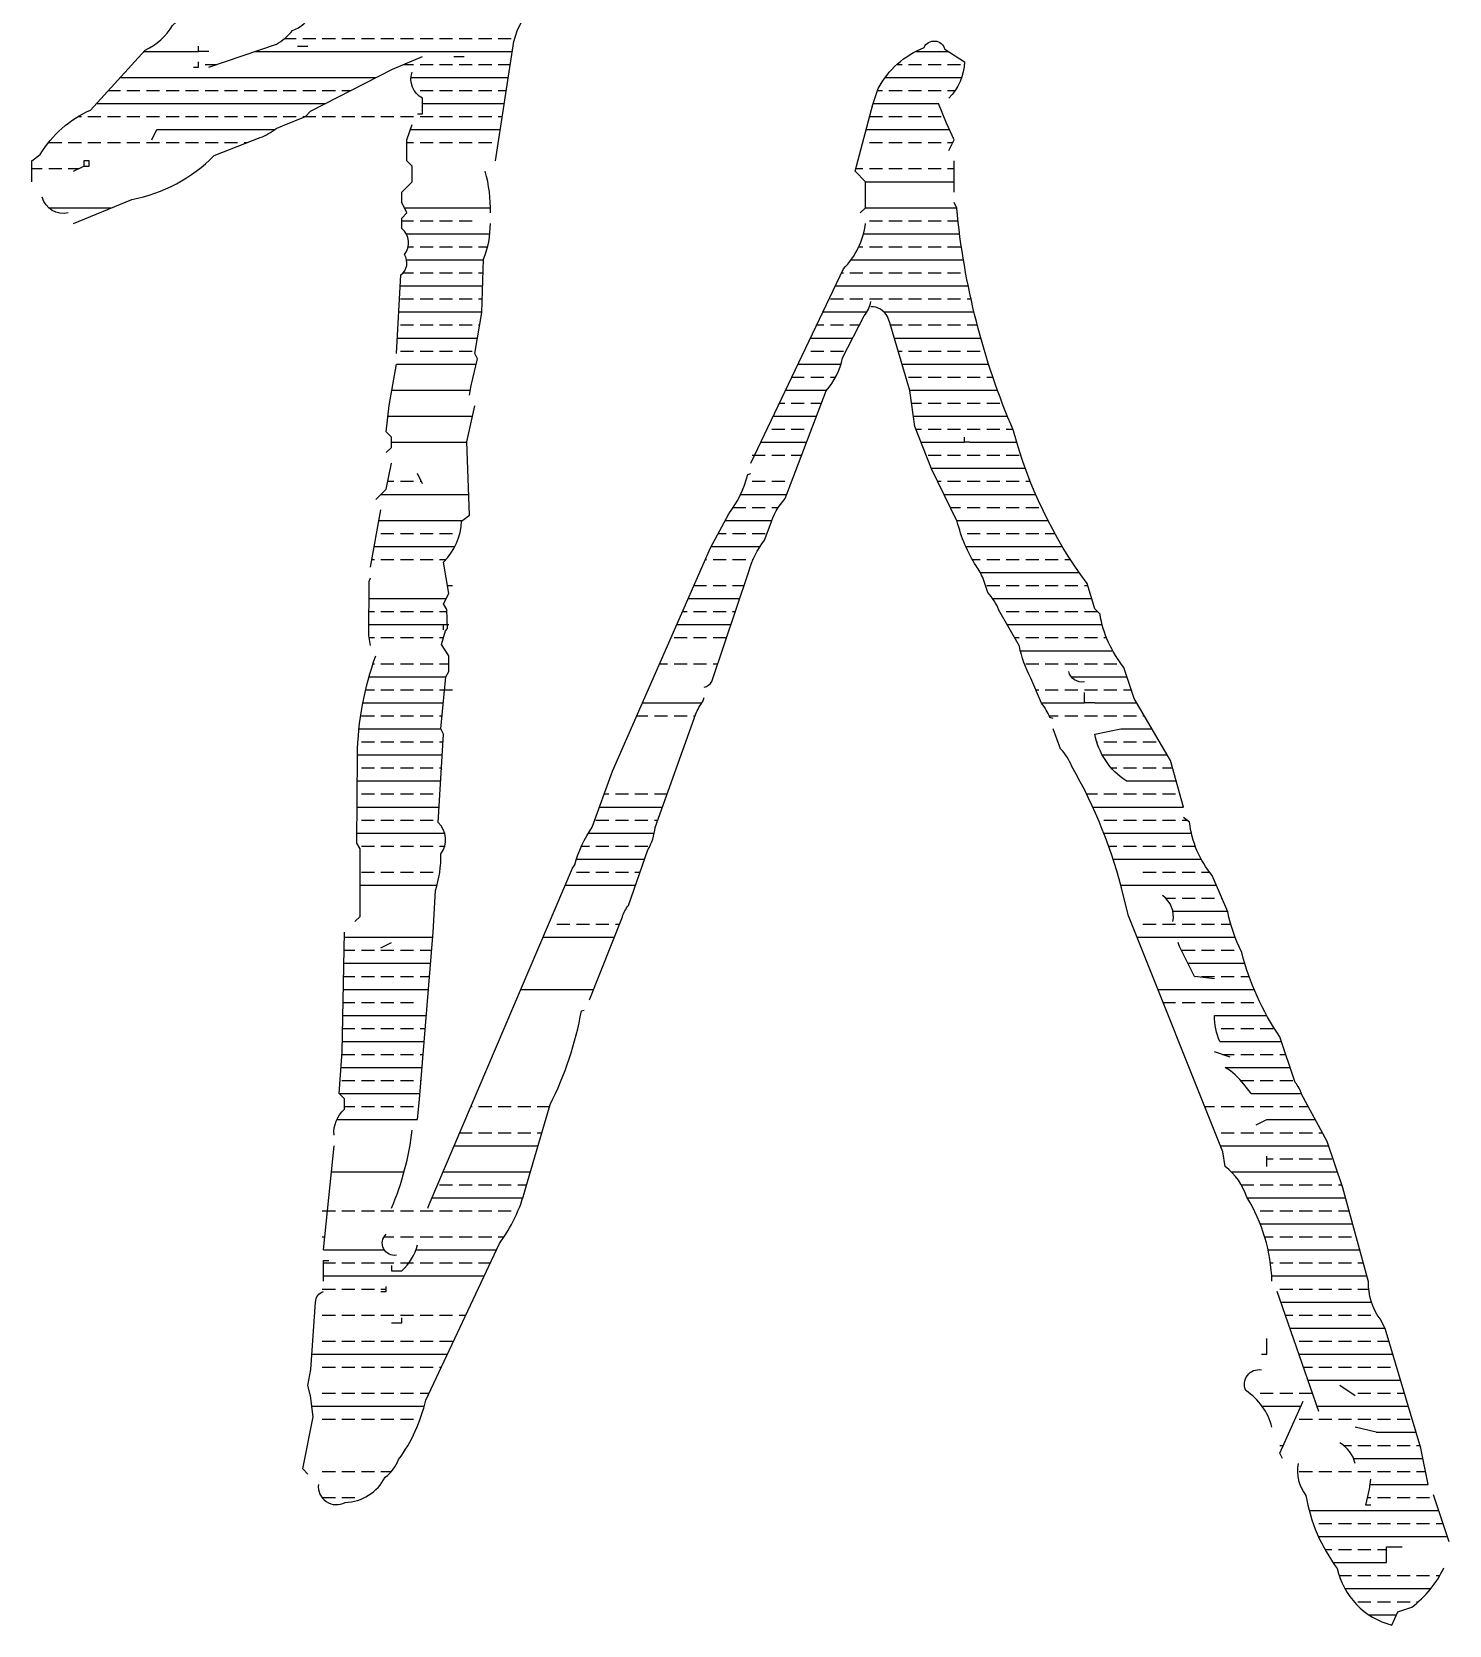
# Model space of a CAD drawing. Header units: millimetres. Extents: x 127 to 2034, y 513 to 812.
# Drawn here: x 1873.91 to 1876.63, y 550.221 to 553.278 of the extents above; entities that cross this region are included whole.
import ezdxf

# ---------------------------------------------------------------- set-up
doc = ezdxf.new("R2010")
doc.units = ezdxf.units.MM

msp = doc.modelspace()

# ---------------------------------------------------------------- linework, layer by layer
at = {"linetype": 'Continuous'}
for p, q in [((1874.3953, 553.2656), (1874.4174, 553.2656)), ((1874.4299, 553.2656), (1874.4549, 553.2656)), ((1874.4674, 553.2656), (1874.4924, 553.2656)), ((1874.5049, 553.2656), (1874.5299, 553.2656)), ((1874.5424, 553.2656), (1874.5674, 553.2656)), ((1874.5799, 553.2656), (1874.6049, 553.2656)), ((1874.6174, 553.2656), (1874.6424, 553.2656)), ((1874.6549, 553.2656), (1874.6799, 553.2656)), ((1874.6924, 553.2656), (1874.7174, 553.2656)), ((1874.7299, 553.2656), (1874.7549, 553.2656)), ((1874.7674, 553.2656), (1874.7924, 553.2656)), ((1874.8049, 553.2656), (1874.8299, 553.2656)), ((1874.1252, 553.2406), (1874.2299, 553.2406)), ((1874.3384, 553.2406), (1874.8319, 553.2406)), ((1875.6059, 553.2406), (1875.6683, 553.2406)), ((1874.2299, 553.2156), (1874.2299, 553.2156)), ((1874.2424, 553.2156), (1874.2647, 553.2156)), ((1874.6237, 553.2156), (1874.6424, 553.2156)), ((1874.6549, 553.2156), (1874.6799, 553.2156)), ((1874.6924, 553.2156), (1874.7174, 553.2156)), ((1874.7299, 553.2156), (1874.7549, 553.2156)), ((1874.7674, 553.2156), (1874.7924, 553.2156)), ((1874.8049, 553.2156), (1874.8281, 553.2156)), ((1875.5702, 553.2156), (1875.5799, 553.2156)), ((1875.5924, 553.2156), (1875.6174, 553.2156)), ((1875.6299, 553.2156), (1875.6549, 553.2156)), ((1875.6674, 553.2156), (1875.6924, 553.2156)), ((1874.0567, 553.1656), (1874.0799, 553.1656)), ((1874.0795, 553.1906), (1874.5709, 553.1906)), ((1874.0924, 553.1656), (1874.1174, 553.1656)), ((1874.1299, 553.1656), (1874.1549, 553.1656)), ((1874.1674, 553.1656), (1874.1924, 553.1656)), ((1874.2049, 553.1656), (1874.2299, 553.1656)), ((1874.2424, 553.1656), (1874.2674, 553.1656)), ((1874.2799, 553.1656), (1874.3049, 553.1656)), ((1874.3174, 553.1656), (1874.3424, 553.1656)), ((1874.3549, 553.1656), (1874.3799, 553.1656)), ((1874.3924, 553.1656), (1874.4174, 553.1656)), ((1874.4299, 553.1656), (1874.4549, 553.1656)), ((1874.4674, 553.1656), (1874.4924, 553.1656)), ((1874.5049, 553.1656), (1874.5225, 553.1656)), ((1874.6378, 553.1906), (1874.8243, 553.1906)), ((1874.6549, 553.1656), (1874.6799, 553.1656)), ((1874.6924, 553.1656), (1874.7174, 553.1656)), ((1874.7299, 553.1656), (1874.7549, 553.1656)), ((1874.7674, 553.1656), (1874.7924, 553.1656)), ((1874.8049, 553.1656), (1874.8205, 553.1656)), ((1875.5332, 553.1656), (1875.5424, 553.1656)), ((1875.5478, 553.1906), (1875.6945, 553.1906)), ((1875.5549, 553.1656), (1875.5799, 553.1656)), ((1875.5924, 553.1656), (1875.6174, 553.1656)), ((1875.6299, 553.1656), (1875.6549, 553.1656)), ((1875.6674, 553.1656), (1875.6822, 553.1656)), ((1874.0339, 553.1406), (1874.474, 553.1406)), ((1874.6599, 553.1406), (1874.8167, 553.1406)), ((1875.5246, 553.1406), (1875.6499, 553.1406)), ((1873.9984, 553.1156), (1874.0049, 553.1156)), ((1874.0174, 553.1156), (1874.0424, 553.1156)), ((1874.0549, 553.1156), (1874.0799, 553.1156)), ((1874.0924, 553.1156), (1874.1174, 553.1156)), ((1874.1299, 553.1156), (1874.1549, 553.1156)), ((1874.1674, 553.1156), (1874.1924, 553.1156)), ((1874.2049, 553.1156), (1874.2299, 553.1156)), ((1874.2424, 553.1156), (1874.2674, 553.1156)), ((1874.2799, 553.1156), (1874.3049, 553.1156)), ((1874.3174, 553.1156), (1874.3424, 553.1156)), ((1874.3549, 553.1156), (1874.3799, 553.1156)), ((1874.3924, 553.1156), (1874.4174, 553.1156)), ((1874.4299, 553.1156), (1874.4549, 553.1156)), ((1874.4674, 553.1156), (1874.4924, 553.1156)), ((1874.5049, 553.1156), (1874.5299, 553.1156)), ((1874.5424, 553.1156), (1874.5674, 553.1156)), ((1874.5799, 553.1156), (1874.6049, 553.1156)), ((1874.6174, 553.1156), (1874.6424, 553.1156)), ((1874.6549, 553.1156), (1874.6799, 553.1156)), ((1874.6924, 553.1156), (1874.7174, 553.1156)), ((1874.7299, 553.1156), (1874.7549, 553.1156)), ((1874.7674, 553.1156), (1874.7924, 553.1156)), ((1874.8049, 553.1156), (1874.8129, 553.1156)), ((1875.5178, 553.1156), (1875.5424, 553.1156)), ((1875.5549, 553.1156), (1875.5799, 553.1156)), ((1875.5924, 553.1156), (1875.6174, 553.1156)), ((1875.6299, 553.1156), (1875.6549, 553.1156)), ((1874.1499, 553.0906), (1874.3763, 553.0906)), ((1874.6366, 553.0906), (1874.8091, 553.0906)), ((1875.5112, 553.0906), (1875.6707, 553.0906)), ((1873.9424, 553.0656), (1873.9674, 553.0656)), ((1873.9799, 553.0656), (1874.0049, 553.0656)), ((1874.0174, 553.0656), (1874.0424, 553.0656)), ((1874.0549, 553.0656), (1874.0799, 553.0656)), ((1874.0924, 553.0656), (1874.1174, 553.0656)), ((1874.1299, 553.0656), (1874.1549, 553.0656)), ((1874.1674, 553.0656), (1874.1924, 553.0656)), ((1874.2049, 553.0656), (1874.2299, 553.0656)), ((1874.2424, 553.0656), (1874.2674, 553.0656)), ((1874.2799, 553.0656), (1874.3049, 553.0656)), ((1874.3174, 553.0656), (1874.3241, 553.0656)), ((1874.6299, 553.0656), (1874.6424, 553.0656)), ((1874.6549, 553.0656), (1874.6799, 553.0656)), ((1874.6924, 553.0656), (1874.7174, 553.0656)), ((1874.7299, 553.0656), (1874.7549, 553.0656)), ((1874.7674, 553.0656), (1874.7924, 553.0656)), ((1874.8049, 553.0656), (1874.8053, 553.0656)), ((1875.5046, 553.0656), (1875.5049, 553.0656)), ((1875.5174, 553.0656), (1875.5424, 553.0656)), ((1875.5549, 553.0656), (1875.5799, 553.0656)), ((1875.5924, 553.0656), (1875.6174, 553.0656)), ((1875.6299, 553.0656), (1875.6549, 553.0656)), ((1875.6674, 553.0656), (1875.6774, 553.0656)), ((1873.9099, 553.0156), (1873.9299, 553.0156)), ((1873.9424, 553.0156), (1873.9674, 553.0156)), ((1873.9799, 553.0156), (1873.9999, 553.0156)), ((1875.4913, 553.0156), (1875.5049, 553.0156)), ((1875.5174, 553.0156), (1875.5424, 553.0156)), ((1875.5549, 553.0156), (1875.5799, 553.0156)), ((1875.5924, 553.0156), (1875.6174, 553.0156)), ((1875.6299, 553.0156), (1875.6549, 553.0156)), ((1875.6674, 553.0156), (1875.6799, 553.0156)), ((1875.5099, 552.9906), (1875.6799, 552.9906)), ((1873.942, 552.9406), (1874.063, 552.9406)), ((1874.6249, 552.9406), (1874.7901, 552.9406)), ((1875.5099, 552.9406), (1875.6847, 552.9406)), ((1874.6199, 552.9156), (1874.6424, 552.9156)), ((1874.6282, 552.8906), (1874.7889, 552.8906)), ((1874.6549, 552.9156), (1874.6799, 552.9156)), ((1874.6924, 552.9156), (1874.7174, 552.9156)), ((1874.7299, 552.9156), (1874.7549, 552.9156)), ((1875.506, 552.8906), (1875.6905, 552.8906)), ((1875.5174, 552.9156), (1875.5424, 552.9156)), ((1875.5549, 552.9156), (1875.5799, 552.9156)), ((1875.5924, 552.9156), (1875.6174, 552.9156)), ((1875.6299, 552.9156), (1875.6549, 552.9156)), ((1875.6674, 552.9156), (1875.6875, 552.9156)), ((1874.632, 552.8656), (1874.6424, 552.8656)), ((1874.6549, 552.8656), (1874.6799, 552.8656)), ((1874.6924, 552.8656), (1874.7174, 552.8656)), ((1874.7299, 552.8656), (1874.7549, 552.8656)), ((1874.7674, 552.8656), (1874.7846, 552.8656)), ((1875.4969, 552.8656), (1875.5049, 552.8656)), ((1875.5174, 552.8656), (1875.5424, 552.8656)), ((1875.5549, 552.8656), (1875.5799, 552.8656)), ((1875.5924, 552.8656), (1875.6174, 552.8656)), ((1875.6299, 552.8656), (1875.6549, 552.8656)), ((1875.6674, 552.8656), (1875.6924, 552.8656)), ((1874.6292, 552.8406), (1874.7769, 552.8406)), ((1875.4822, 552.8406), (1875.6978, 552.8406)), ((1874.6224, 552.8156), (1874.6424, 552.8156)), ((1874.6549, 552.8156), (1874.6799, 552.8156)), ((1874.6924, 552.8156), (1874.7174, 552.8156)), ((1874.7299, 552.8156), (1874.7549, 552.8156)), ((1874.7674, 552.8156), (1874.7761, 552.8156)), ((1875.4639, 552.8156), (1875.4674, 552.8156)), ((1875.4799, 552.8156), (1875.5049, 552.8156)), ((1875.5174, 552.8156), (1875.5424, 552.8156)), ((1875.5549, 552.8156), (1875.5799, 552.8156)), ((1875.5924, 552.8156), (1875.6174, 552.8156)), ((1875.6299, 552.8156), (1875.6549, 552.8156)), ((1875.6674, 552.8156), (1875.6924, 552.8156)), ((1874.6168, 552.7906), (1874.7754, 552.7906)), ((1874.6174, 552.7656), (1874.6424, 552.7656)), ((1874.6549, 552.7656), (1874.6799, 552.7656)), ((1874.6924, 552.7656), (1874.7174, 552.7656)), ((1874.7299, 552.7656), (1874.7549, 552.7656)), ((1874.7674, 552.7656), (1874.7746, 552.7656)), ((1875.4424, 552.7656), (1875.4674, 552.7656)), ((1875.452, 552.7906), (1875.707, 552.7906)), ((1875.4799, 552.7656), (1875.5049, 552.7656)), ((1875.5174, 552.7656), (1875.5424, 552.7656)), ((1875.5549, 552.7656), (1875.5799, 552.7656)), ((1875.5924, 552.7656), (1875.6174, 552.7656)), ((1875.6299, 552.7656), (1875.6549, 552.7656)), ((1875.6674, 552.7656), (1875.6924, 552.7656)), ((1875.7049, 552.7656), (1875.7123, 552.7656)), ((1874.6142, 552.7406), (1874.7738, 552.7406)), ((1875.4281, 552.7406), (1875.5127, 552.7406)), ((1875.5454, 552.7406), (1875.7181, 552.7406)), ((1874.6174, 552.7156), (1874.6424, 552.7156)), ((1874.6549, 552.7156), (1874.6799, 552.7156)), ((1874.6924, 552.7156), (1874.7174, 552.7156)), ((1874.7299, 552.7156), (1874.7549, 552.7156)), ((1874.7674, 552.7156), (1874.7696, 552.7156)), ((1875.4162, 552.7156), (1875.4299, 552.7156)), ((1875.4424, 552.7156), (1875.4674, 552.7156)), ((1875.4799, 552.7156), (1875.4984, 552.7156)), ((1875.5576, 552.7156), (1875.5799, 552.7156)), ((1875.5924, 552.7156), (1875.6174, 552.7156)), ((1875.6299, 552.7156), (1875.6549, 552.7156)), ((1875.6674, 552.7156), (1875.6924, 552.7156)), ((1875.7049, 552.7156), (1875.7243, 552.7156)), ((1874.6115, 552.6906), (1874.7652, 552.6906)), ((1875.4043, 552.6906), (1875.4855, 552.6906)), ((1875.5651, 552.6906), (1875.7311, 552.6906)), ((1874.6174, 552.6656), (1874.6424, 552.6656)), ((1874.6549, 552.6656), (1874.6799, 552.6656)), ((1874.6924, 552.6656), (1874.7174, 552.6656)), ((1874.7299, 552.6656), (1874.7549, 552.6656)), ((1875.3924, 552.6656), (1875.3924, 552.6656)), ((1875.4049, 552.6656), (1875.4299, 552.6656)), ((1875.4424, 552.6656), (1875.4674, 552.6656)), ((1875.5725, 552.6656), (1875.5799, 552.6656)), ((1875.5924, 552.6656), (1875.6174, 552.6656)), ((1875.6299, 552.6656), (1875.6549, 552.6656)), ((1875.6674, 552.6656), (1875.6924, 552.6656)), ((1875.7049, 552.6656), (1875.7299, 552.6656)), ((1874.6099, 552.6406), (1874.7626, 552.6406)), ((1875.3674, 552.6156), (1875.3924, 552.6156)), ((1875.3805, 552.6406), (1875.4627, 552.6406)), ((1875.4049, 552.6156), (1875.4299, 552.6156)), ((1875.4424, 552.6156), (1875.4524, 552.6156)), ((1875.58, 552.6406), (1875.7461, 552.6406)), ((1875.5924, 552.6156), (1875.6174, 552.6156)), ((1875.6299, 552.6156), (1875.6549, 552.6156)), ((1875.6674, 552.6156), (1875.6924, 552.6156)), ((1875.7049, 552.6156), (1875.7299, 552.6156)), ((1875.7424, 552.6156), (1875.7543, 552.6156)), ((1874.6011, 552.5906), (1874.7515, 552.5906)), ((1875.3567, 552.5906), (1875.4357, 552.5906)), ((1875.5948, 552.5906), (1875.7631, 552.5906)), ((1875.3447, 552.5656), (1875.3549, 552.5656)), ((1875.3674, 552.5656), (1875.3924, 552.5656)), ((1875.4049, 552.5656), (1875.4255, 552.5656)), ((1875.5983, 552.5656), (1875.6174, 552.5656)), ((1875.6299, 552.5656), (1875.6549, 552.5656)), ((1875.6674, 552.5656), (1875.6924, 552.5656)), ((1875.7049, 552.5656), (1875.7299, 552.5656)), ((1875.7424, 552.5656), (1875.7674, 552.5656)), ((1874.5935, 552.5406), (1874.7556, 552.5406)), ((1875.3328, 552.5406), (1875.416, 552.5406)), ((1875.6017, 552.5406), (1875.7823, 552.5406)), ((1874.5999, 552.4906), (1874.7451, 552.4906)), ((1875.309, 552.4906), (1875.397, 552.4906)), ((1875.3299, 552.5156), (1875.3549, 552.5156)), ((1875.3674, 552.5156), (1875.3924, 552.5156)), ((1875.4049, 552.5156), (1875.4065, 552.5156)), ((1875.6064, 552.5156), (1875.6174, 552.5156)), ((1875.6163, 552.4906), (1875.6999, 552.4906)), ((1875.6299, 552.5156), (1875.6549, 552.5156)), ((1875.6674, 552.5156), (1875.6924, 552.5156)), ((1875.7049, 552.5156), (1875.7299, 552.5156)), ((1875.7099, 552.4906), (1875.8001, 552.4906)), ((1875.7424, 552.5156), (1875.7674, 552.5156)), ((1875.7799, 552.5156), (1875.7927, 552.5156)), ((1875.2924, 552.4656), (1875.3174, 552.4656)), ((1875.3299, 552.4656), (1875.3549, 552.4656)), ((1875.3674, 552.4656), (1875.3875, 552.4656)), ((1875.6299, 552.4656), (1875.6549, 552.4656)), ((1875.6674, 552.4656), (1875.6924, 552.4656)), ((1875.7049, 552.4656), (1875.7299, 552.4656)), ((1875.7424, 552.4656), (1875.7674, 552.4656)), ((1875.7799, 552.4656), (1875.8049, 552.4656)), ((1875.6361, 552.4406), (1875.8164, 552.4406)), ((1874.5929, 552.4156), (1874.6049, 552.4156)), ((1874.6174, 552.4156), (1874.6424, 552.4156)), ((1874.6549, 552.4156), (1874.6574, 552.4156)), ((1875.2924, 552.4156), (1875.3174, 552.4156)), ((1875.3299, 552.4156), (1875.3549, 552.4156)), ((1875.3674, 552.4156), (1875.3685, 552.4156)), ((1875.6482, 552.4156), (1875.6549, 552.4156)), ((1875.6674, 552.4156), (1875.6924, 552.4156)), ((1875.7049, 552.4156), (1875.7299, 552.4156)), ((1875.7424, 552.4156), (1875.7674, 552.4156)), ((1875.7799, 552.4156), (1875.8049, 552.4156)), ((1875.8174, 552.4156), (1875.8259, 552.4156)), ((1874.5799, 552.3906), (1874.7486, 552.3906)), ((1875.2702, 552.3906), (1875.359, 552.3906)), ((1875.6605, 552.3906), (1875.8363, 552.3906)), ((1874.5763, 552.3406), (1874.7363, 552.3406)), ((1875.2407, 552.3406), (1875.3299, 552.3406)), ((1875.2549, 552.3656), (1875.2799, 552.3656)), ((1875.2924, 552.3656), (1875.3174, 552.3656)), ((1875.3299, 552.3656), (1875.3426, 552.3656)), ((1875.6727, 552.3656), (1875.6924, 552.3656)), ((1875.685, 552.3406), (1875.8599, 552.3406)), ((1875.7049, 552.3656), (1875.7299, 552.3656)), ((1875.7424, 552.3656), (1875.7674, 552.3656)), ((1875.7799, 552.3656), (1875.8049, 552.3656)), ((1875.8174, 552.3656), (1875.8424, 552.3656)), ((1874.5799, 552.3156), (1874.6049, 552.3156)), ((1874.6174, 552.3156), (1874.6424, 552.3156)), ((1874.6549, 552.3156), (1874.6799, 552.3156)), ((1874.6924, 552.3156), (1874.7174, 552.3156)), ((1875.2273, 552.3156), (1875.2424, 552.3156)), ((1875.2549, 552.3156), (1875.2799, 552.3156)), ((1875.2924, 552.3156), (1875.3174, 552.3156)), ((1875.7049, 552.3156), (1875.7299, 552.3156)), ((1875.7424, 552.3156), (1875.7674, 552.3156)), ((1875.7799, 552.3156), (1875.8049, 552.3156)), ((1875.8174, 552.3156), (1875.8424, 552.3156)), ((1875.8549, 552.3156), (1875.8732, 552.3156)), ((1874.5672, 552.2906), (1874.7217, 552.2906)), ((1875.2138, 552.2906), (1875.3075, 552.2906)), ((1875.7023, 552.2906), (1875.8877, 552.2906)), ((1874.5627, 552.2656), (1874.5674, 552.2656)), ((1874.5799, 552.2656), (1874.6049, 552.2656)), ((1874.6174, 552.2656), (1874.6424, 552.2656)), ((1874.6549, 552.2656), (1874.6799, 552.2656)), ((1874.6924, 552.2656), (1874.7047, 552.2656)), ((1875.2026, 552.2656), (1875.2049, 552.2656)), ((1875.2174, 552.2656), (1875.2424, 552.2656)), ((1875.2549, 552.2656), (1875.2799, 552.2656)), ((1875.2924, 552.2656), (1875.2942, 552.2656)), ((1875.7149, 552.2656), (1875.7299, 552.2656)), ((1875.7424, 552.2656), (1875.7674, 552.2656)), ((1875.7799, 552.2656), (1875.8049, 552.2656)), ((1875.8174, 552.2656), (1875.8424, 552.2656)), ((1875.8549, 552.2656), (1875.8799, 552.2656)), ((1875.8924, 552.2656), (1875.9032, 552.2656)), ((1874.7074, 552.2156), (1874.7174, 552.2156)), ((1875.1799, 552.2156), (1875.2049, 552.2156)), ((1875.2174, 552.2156), (1875.2424, 552.2156)), ((1875.2549, 552.2156), (1875.2769, 552.2156)), ((1875.7302, 552.2406), (1875.92, 552.2406)), ((1875.7424, 552.2156), (1875.7674, 552.2156)), ((1875.7799, 552.2156), (1875.8049, 552.2156)), ((1875.8174, 552.2156), (1875.8424, 552.2156)), ((1875.8549, 552.2156), (1875.8799, 552.2156)), ((1875.8924, 552.2156), (1875.9174, 552.2156)), ((1875.9299, 552.2156), (1875.9364, 552.2156)), ((1874.5573, 552.1906), (1874.7049, 552.1906)), ((1875.1697, 552.1906), (1875.2685, 552.1906)), ((1875.7538, 552.1906), (1875.9439, 552.1906)), ((1874.5572, 552.1656), (1874.5674, 552.1656)), ((1874.5799, 552.1656), (1874.6049, 552.1656)), ((1874.6174, 552.1656), (1874.6424, 552.1656)), ((1874.6549, 552.1656), (1874.6799, 552.1656)), ((1874.6924, 552.1656), (1874.7065, 552.1656)), ((1875.1588, 552.1656), (1875.1674, 552.1656)), ((1875.1799, 552.1656), (1875.2049, 552.1656)), ((1875.2174, 552.1656), (1875.2424, 552.1656)), ((1875.2549, 552.1656), (1875.2601, 552.1656)), ((1875.7799, 552.1656), (1875.8049, 552.1656)), ((1875.8174, 552.1656), (1875.8424, 552.1656)), ((1875.8549, 552.1656), (1875.8799, 552.1656)), ((1875.8924, 552.1656), (1875.9174, 552.1656)), ((1875.9299, 552.1656), (1875.9549, 552.1656)), ((1874.557, 552.1406), (1874.6999, 552.1406)), ((1875.1478, 552.1406), (1875.2517, 552.1406)), ((1875.7819, 552.1406), (1875.9641, 552.1406)), ((1874.5576, 552.1156), (1874.5674, 552.1156)), ((1874.5799, 552.1156), (1874.6049, 552.1156)), ((1874.6174, 552.1156), (1874.6424, 552.1156)), ((1874.6549, 552.1156), (1874.6799, 552.1156)), ((1874.6924, 552.1156), (1874.6999, 552.1156)), ((1875.1424, 552.1156), (1875.1674, 552.1156)), ((1875.1799, 552.1156), (1875.2049, 552.1156)), ((1875.2174, 552.1156), (1875.2424, 552.1156)), ((1875.7961, 552.1156), (1875.8049, 552.1156)), ((1875.8174, 552.1156), (1875.8424, 552.1156)), ((1875.8549, 552.1156), (1875.8799, 552.1156)), ((1875.8924, 552.1156), (1875.9174, 552.1156)), ((1875.9299, 552.1156), (1875.9549, 552.1156)), ((1875.9674, 552.1156), (1875.9723, 552.1156)), ((1874.5648, 552.0656), (1874.5674, 552.0656)), ((1874.5799, 552.0656), (1874.6049, 552.0656)), ((1874.6174, 552.0656), (1874.6424, 552.0656)), ((1874.6549, 552.0656), (1874.6799, 552.0656)), ((1874.6924, 552.0656), (1874.7099, 552.0656)), ((1875.1149, 552.0656), (1875.1299, 552.0656)), ((1875.1424, 552.0656), (1875.1674, 552.0656)), ((1875.1799, 552.0656), (1875.2049, 552.0656)), ((1875.2174, 552.0656), (1875.2266, 552.0656)), ((1875.8072, 552.0906), (1875.9841, 552.0906)), ((1875.8174, 552.0656), (1875.8424, 552.0656)), ((1875.8549, 552.0656), (1875.8799, 552.0656)), ((1875.8924, 552.0656), (1875.9174, 552.0656)), ((1875.9299, 552.0656), (1875.9549, 552.0656)), ((1875.9674, 552.0656), (1875.9924, 552.0656)), ((1874.5572, 552.0406), (1874.7046, 552.0406)), ((1875.9048, 552.0406), (1876.0118, 552.0406)), ((1874.5507, 552.0156), (1874.5674, 552.0156)), ((1874.5799, 552.0156), (1874.6049, 552.0156)), ((1874.6174, 552.0156), (1874.6424, 552.0156)), ((1874.6549, 552.0156), (1874.6799, 552.0156)), ((1874.6924, 552.0156), (1874.7174, 552.0156)), ((1875.837, 552.0156), (1875.8424, 552.0156)), ((1875.8549, 552.0156), (1875.8799, 552.0156)), ((1875.8924, 552.0156), (1875.9174, 552.0156)), ((1875.9299, 552.0156), (1875.9549, 552.0156)), ((1875.9674, 552.0156), (1875.9924, 552.0156)), ((1876.0049, 552.0156), (1876.02, 552.0156)), ((1874.5453, 551.9906), (1874.6997, 551.9906)), ((1875.0821, 551.9906), (1875.1957, 551.9906)), ((1875.8475, 551.9906), (1875.9299, 551.9906)), ((1875.9499, 551.9906), (1876.0304, 551.9906)), ((1874.5379, 551.9406), (1874.6949, 551.9406)), ((1874.5424, 551.9656), (1874.5674, 551.9656)), ((1874.5799, 551.9656), (1874.6049, 551.9656)), ((1874.6174, 551.9656), (1874.6424, 551.9656)), ((1874.6549, 551.9656), (1874.6799, 551.9656)), ((1874.6924, 551.9656), (1874.6973, 551.9656)), ((1875.0711, 551.9656), (1875.0924, 551.9656)), ((1875.1049, 551.9656), (1875.1299, 551.9656)), ((1875.1424, 551.9656), (1875.1674, 551.9656)), ((1875.1799, 551.9656), (1875.1832, 551.9656)), ((1875.8626, 551.9656), (1875.8799, 551.9656)), ((1875.8924, 551.9656), (1875.9174, 551.9656)), ((1875.9299, 551.9656), (1875.9549, 551.9656)), ((1875.9674, 551.9656), (1875.9924, 551.9656)), ((1875.9999, 551.9406), (1876.0596, 551.9406)), ((1876.0049, 551.9656), (1876.0299, 551.9656)), ((1876.0424, 551.9656), (1876.045, 551.9656)), ((1874.5424, 551.9156), (1874.5674, 551.9156)), ((1874.5799, 551.9156), (1874.6049, 551.9156)), ((1874.6174, 551.9156), (1874.6424, 551.9156)), ((1874.6549, 551.9156), (1874.6799, 551.9156)), ((1874.6924, 551.9156), (1874.6991, 551.9156)), ((1875.9537, 551.9156), (1875.9549, 551.9156)), ((1875.9674, 551.9156), (1875.9924, 551.9156)), ((1876.0049, 551.9156), (1876.0299, 551.9156)), ((1876.0424, 551.9156), (1876.0674, 551.9156)), ((1874.5346, 551.8906), (1874.6976, 551.8906)), ((1875.9642, 551.8906), (1876.0887, 551.8906)), ((1874.5424, 551.8656), (1874.5674, 551.8656)), ((1874.5799, 551.8656), (1874.6049, 551.8656)), ((1874.6174, 551.8656), (1874.6424, 551.8656)), ((1874.6549, 551.8656), (1874.6799, 551.8656)), ((1874.6924, 551.8656), (1874.6961, 551.8656)), ((1875.9814, 551.8656), (1875.9924, 551.8656)), ((1876.0049, 551.8656), (1876.0299, 551.8656)), ((1876.0424, 551.8656), (1876.0674, 551.8656)), ((1876.0799, 551.8656), (1876.0991, 551.8656)), ((1874.5343, 551.8406), (1874.6947, 551.8406)), ((1876.0099, 551.8406), (1876.106, 551.8406)), ((1874.5341, 551.7906), (1874.6917, 551.7906)), ((1874.5424, 551.8156), (1874.5674, 551.8156)), ((1874.5799, 551.8156), (1874.6049, 551.8156)), ((1874.6174, 551.8156), (1874.6424, 551.8156)), ((1874.6549, 551.8156), (1874.6799, 551.8156)), ((1874.6924, 551.8156), (1874.6932, 551.8156)), ((1874.9995, 551.7906), (1875.1204, 551.7906)), ((1875.0086, 551.8156), (1875.0174, 551.8156)), ((1875.0299, 551.8156), (1875.0549, 551.8156)), ((1875.0674, 551.8156), (1875.0924, 551.8156)), ((1875.1049, 551.8156), (1875.1294, 551.8156)), ((1875.9341, 551.8156), (1875.9549, 551.8156)), ((1875.946, 551.7906), (1876.1199, 551.7906)), ((1875.9674, 551.8156), (1875.9924, 551.8156)), ((1876.0049, 551.8156), (1876.0299, 551.8156)), ((1876.0424, 551.8156), (1876.0674, 551.8156)), ((1876.0799, 551.8156), (1876.1049, 551.8156)), ((1874.5424, 551.7656), (1874.5674, 551.7656)), ((1874.5799, 551.7656), (1874.6049, 551.7656)), ((1874.6174, 551.7656), (1874.6424, 551.7656)), ((1874.6549, 551.7656), (1874.6799, 551.7656)), ((1874.9924, 551.7656), (1875.0174, 551.7656)), ((1875.0299, 551.7656), (1875.0549, 551.7656)), ((1875.0674, 551.7656), (1875.0924, 551.7656)), ((1875.1049, 551.7656), (1875.1115, 551.7656)), ((1875.9674, 551.7656), (1875.9924, 551.7656)), ((1876.0049, 551.7656), (1876.0299, 551.7656)), ((1876.0424, 551.7656), (1876.0674, 551.7656)), ((1876.0799, 551.7656), (1876.1049, 551.7656)), ((1876.1174, 551.7656), (1876.1266, 551.7656)), ((1874.5339, 551.7406), (1874.7021, 551.7406)), ((1874.9781, 551.7406), (1875.1045, 551.7406)), ((1875.9671, 551.7406), (1876.1353, 551.7406)), ((1874.5424, 551.7156), (1874.5674, 551.7156)), ((1874.5799, 551.7156), (1874.6049, 551.7156)), ((1874.6174, 551.7156), (1874.6424, 551.7156)), ((1874.6549, 551.7156), (1874.6799, 551.7156)), ((1874.6924, 551.7156), (1874.7023, 551.7156)), ((1874.9649, 551.7156), (1874.9799, 551.7156)), ((1874.9924, 551.7156), (1875.0174, 551.7156)), ((1875.0299, 551.7156), (1875.0549, 551.7156)), ((1875.0674, 551.7156), (1875.0924, 551.7156)), ((1875.9765, 551.7156), (1875.9924, 551.7156)), ((1876.0049, 551.7156), (1876.0299, 551.7156)), ((1876.0424, 551.7156), (1876.0674, 551.7156)), ((1876.0799, 551.7156), (1876.1049, 551.7156)), ((1876.1174, 551.7156), (1876.1424, 551.7156)), ((1874.5424, 551.6656), (1874.5674, 551.6656)), ((1874.5799, 551.6656), (1874.6049, 551.6656)), ((1874.6174, 551.6656), (1874.6424, 551.6656)), ((1874.6549, 551.6656), (1874.6799, 551.6656)), ((1874.6924, 551.6656), (1874.6928, 551.6656)), ((1874.9549, 551.6656), (1874.9799, 551.6656)), ((1874.9552, 551.6906), (1875.0863, 551.6906)), ((1874.9924, 551.6656), (1875.0174, 551.6656)), ((1875.0299, 551.6656), (1875.0549, 551.6656)), ((1875.0674, 551.6656), (1875.0776, 551.6656)), ((1875.985, 551.6906), (1876.154, 551.6906)), ((1876.0424, 551.6656), (1876.0674, 551.6656)), ((1876.0799, 551.6656), (1876.1049, 551.6656)), ((1876.1174, 551.6656), (1876.1424, 551.6656)), ((1876.1549, 551.6656), (1876.1702, 551.6656)), ((1874.5399, 551.6406), (1874.6875, 551.6406)), ((1874.9336, 551.6406), (1875.0688, 551.6406)), ((1875.9998, 551.6406), (1876.1834, 551.6406)), ((1876.086, 551.6156), (1876.1049, 551.6156)), ((1876.1174, 551.6156), (1876.1424, 551.6156)), ((1876.1549, 551.6156), (1876.1799, 551.6156)), ((1876.1924, 551.6156), (1876.194, 551.6156)), ((1876.0998, 551.5906), (1876.2047, 551.5906)), ((1874.9174, 551.5656), (1874.9424, 551.5656)), ((1874.9549, 551.5656), (1874.9799, 551.5656)), ((1874.9924, 551.5656), (1875.0174, 551.5656)), ((1875.0299, 551.5656), (1875.0378, 551.5656)), ((1876.0424, 551.5656), (1876.0674, 551.5656)), ((1876.0799, 551.5656), (1876.1049, 551.5656)), ((1876.1174, 551.5656), (1876.1424, 551.5656)), ((1876.1549, 551.5656), (1876.1799, 551.5656)), ((1876.1924, 551.5656), (1876.2109, 551.5656)), ((1874.5092, 551.5156), (1874.5299, 551.5156)), ((1874.5097, 551.5406), (1874.6791, 551.5406)), ((1874.5424, 551.5156), (1874.5674, 551.5156)), ((1874.5799, 551.5156), (1874.6049, 551.5156)), ((1874.6174, 551.5156), (1874.6424, 551.5156)), ((1874.6549, 551.5156), (1874.6771, 551.5156)), ((1874.891, 551.5406), (1875.0279, 551.5406)), ((1876.0311, 551.5406), (1876.2191, 551.5406)), ((1876.1174, 551.5156), (1876.1424, 551.5156)), ((1876.1549, 551.5156), (1876.1799, 551.5156)), ((1876.1924, 551.5156), (1876.2174, 551.5156)), ((1874.5087, 551.4906), (1874.6751, 551.4906)), ((1876.1286, 551.4906), (1876.2378, 551.4906)), ((1874.5082, 551.4656), (1874.5299, 551.4656)), ((1874.5424, 551.4656), (1874.5674, 551.4656)), ((1874.5799, 551.4656), (1874.6049, 551.4656)), ((1874.6174, 551.4656), (1874.6424, 551.4656)), ((1874.6549, 551.4656), (1874.673, 551.4656)), ((1876.141, 551.4656), (1876.1424, 551.4656)), ((1876.1549, 551.4656), (1876.1799, 551.4656)), ((1876.1924, 551.4656), (1876.2174, 551.4656)), ((1876.2299, 551.4656), (1876.246, 551.4656)), ((1874.5077, 551.4406), (1874.671, 551.4406)), ((1874.8483, 551.4406), (1874.9879, 551.4406)), ((1876.071, 551.4406), (1876.2557, 551.4406)), ((1874.5066, 551.3906), (1874.6669, 551.3906)), ((1874.5071, 551.4156), (1874.5299, 551.4156)), ((1874.5424, 551.4156), (1874.5674, 551.4156)), ((1874.5799, 551.4156), (1874.6049, 551.4156)), ((1874.6174, 551.4156), (1874.6424, 551.4156)), ((1876.081, 551.4156), (1876.1049, 551.4156)), ((1876.1174, 551.4156), (1876.1424, 551.4156)), ((1876.1549, 551.4156), (1876.1799, 551.4156)), ((1876.1799, 551.3906), (1876.2799, 551.3906)), ((1876.1924, 551.4156), (1876.2174, 551.4156)), ((1876.2299, 551.4156), (1876.2549, 551.4156)), ((1874.5061, 551.3656), (1874.5299, 551.3656)), ((1874.5424, 551.3656), (1874.5674, 551.3656)), ((1874.5799, 551.3656), (1874.6049, 551.3656)), ((1874.6174, 551.3656), (1874.6424, 551.3656)), ((1874.6549, 551.3656), (1874.6649, 551.3656)), ((1876.1924, 551.3656), (1876.2174, 551.3656)), ((1876.2299, 551.3656), (1876.2549, 551.3656)), ((1876.2674, 551.3656), (1876.2924, 551.3656)), ((1874.5056, 551.3406), (1874.6628, 551.3406)), ((1876.1899, 551.3406), (1876.3082, 551.3406)), ((1874.5049, 551.3156), (1874.5299, 551.3156)), ((1874.5424, 551.3156), (1874.5674, 551.3156)), ((1874.5799, 551.3156), (1874.6049, 551.3156)), ((1874.6174, 551.3156), (1874.6424, 551.3156)), ((1874.6549, 551.3156), (1874.6608, 551.3156)), ((1876.1949, 551.3156), (1876.2174, 551.3156)), ((1876.2299, 551.3156), (1876.2549, 551.3156)), ((1876.2674, 551.3156), (1876.2924, 551.3156)), ((1876.3049, 551.3156), (1876.3166, 551.3156)), ((1874.5032, 551.2906), (1874.6587, 551.2906)), ((1876.1999, 551.2906), (1876.325, 551.2906)), ((1874.4999, 551.2406), (1874.6547, 551.2406)), ((1874.5049, 551.2656), (1874.5299, 551.2656)), ((1874.5424, 551.2656), (1874.5674, 551.2656)), ((1874.5799, 551.2656), (1874.6049, 551.2656)), ((1874.6174, 551.2656), (1874.6424, 551.2656)), ((1874.6549, 551.2656), (1874.6567, 551.2656)), ((1876.2303, 551.2656), (1876.2549, 551.2656)), ((1876.2499, 551.2406), (1876.3466, 551.2406)), ((1876.2674, 551.2656), (1876.2924, 551.2656)), ((1876.3049, 551.2656), (1876.3299, 551.2656)), ((1874.5099, 551.2156), (1874.5299, 551.2156)), ((1874.5424, 551.2156), (1874.5674, 551.2156)), ((1874.5799, 551.2156), (1874.6049, 551.2156)), ((1874.6174, 551.2156), (1874.6424, 551.2156)), ((1874.7524, 551.2156), (1874.7549, 551.2156)), ((1874.7674, 551.2156), (1874.7924, 551.2156)), ((1874.8049, 551.2156), (1874.8299, 551.2156)), ((1874.8424, 551.2156), (1874.8674, 551.2156)), ((1874.8799, 551.2156), (1874.9036, 551.2156)), ((1876.1609, 551.2156), (1876.1799, 551.2156)), ((1876.1924, 551.2156), (1876.2174, 551.2156)), ((1876.2299, 551.2156), (1876.2549, 551.2156)), ((1876.2674, 551.2156), (1876.2924, 551.2156)), ((1876.3049, 551.2156), (1876.3299, 551.2156)), ((1876.3424, 551.2156), (1876.3599, 551.2156)), ((1874.4952, 551.1906), (1874.6499, 551.1906)), ((1876.2799, 551.1906), (1876.3733, 551.1906)), ((1874.7311, 551.1656), (1874.7549, 551.1656)), ((1874.7674, 551.1656), (1874.7924, 551.1656)), ((1874.8049, 551.1656), (1874.8299, 551.1656)), ((1874.8424, 551.1656), (1874.8674, 551.1656)), ((1874.8799, 551.1656), (1874.8889, 551.1656)), ((1876.1924, 551.1656), (1876.2174, 551.1656)), ((1876.2299, 551.1656), (1876.2549, 551.1656)), ((1876.2674, 551.1656), (1876.2924, 551.1656)), ((1876.3049, 551.1656), (1876.3299, 551.1656)), ((1876.3424, 551.1656), (1876.3674, 551.1656)), ((1876.3799, 551.1656), (1876.3868, 551.1656)), ((1874.7204, 551.1406), (1874.8816, 551.1406)), ((1876.1909, 551.1406), (1876.3987, 551.1406)), ((1876.2799, 551.1156), (1876.2924, 551.1156)), ((1876.3049, 551.1156), (1876.3299, 551.1156)), ((1876.3424, 551.1156), (1876.3674, 551.1156)), ((1876.3799, 551.1156), (1876.4049, 551.1156)), ((1874.4849, 551.0906), (1874.6245, 551.0906)), ((1874.6991, 551.0906), (1874.867, 551.0906)), ((1876.2115, 551.0906), (1876.4157, 551.0906)), ((1874.6924, 551.0656), (1874.7174, 551.0656)), ((1874.7299, 551.0656), (1874.7549, 551.0656)), ((1874.7674, 551.0656), (1874.7924, 551.0656)), ((1874.8049, 551.0656), (1874.8299, 551.0656)), ((1874.8424, 551.0656), (1874.8597, 551.0656)), ((1876.2311, 551.0656), (1876.2549, 551.0656)), ((1876.2674, 551.0656), (1876.2924, 551.0656)), ((1876.3049, 551.0656), (1876.3299, 551.0656)), ((1876.3424, 551.0656), (1876.3674, 551.0656)), ((1876.3799, 551.0656), (1876.4049, 551.0656)), ((1876.4174, 551.0656), (1876.4241, 551.0656)), ((1874.6778, 551.0406), (1874.8523, 551.0406)), ((1876.2426, 551.0406), (1876.4313, 551.0406)), ((1874.4674, 551.0156), (1874.4924, 551.0156)), ((1874.5049, 551.0156), (1874.5299, 551.0156)), ((1874.5424, 551.0156), (1874.5674, 551.0156)), ((1874.5799, 551.0156), (1874.6049, 551.0156)), ((1874.6174, 551.0156), (1874.6424, 551.0156)), ((1874.6549, 551.0156), (1874.6799, 551.0156)), ((1874.6924, 551.0156), (1874.7174, 551.0156)), ((1874.7299, 551.0156), (1874.7549, 551.0156)), ((1874.7674, 551.0156), (1874.7924, 551.0156)), ((1874.8049, 551.0156), (1874.8299, 551.0156)), ((1874.8424, 551.0156), (1874.8429, 551.0156)), ((1876.2674, 551.0156), (1876.2924, 551.0156)), ((1876.3049, 551.0156), (1876.3299, 551.0156)), ((1876.3424, 551.0156), (1876.3674, 551.0156)), ((1876.3799, 551.0156), (1876.4049, 551.0156)), ((1876.4174, 551.0156), (1876.4381, 551.0156)), ((1874.4674, 550.9656), (1874.4724, 550.9656)), ((1874.5859, 550.9656), (1874.6049, 550.9656)), ((1874.6174, 550.9656), (1874.6424, 550.9656)), ((1874.6549, 550.9656), (1874.6799, 550.9656)), ((1874.6924, 550.9656), (1874.7174, 550.9656)), ((1874.7299, 550.9656), (1874.7549, 550.9656)), ((1874.7674, 550.9656), (1874.7924, 550.9656)), ((1874.8049, 550.9656), (1874.8161, 550.9656)), ((1876.2673, 550.9906), (1876.4449, 550.9906)), ((1876.276, 550.9656), (1876.2924, 550.9656)), ((1876.3049, 550.9656), (1876.3299, 550.9656)), ((1876.3424, 550.9656), (1876.3674, 550.9656)), ((1876.3799, 550.9656), (1876.4049, 550.9656)), ((1876.4174, 550.9656), (1876.4424, 550.9656)), ((1874.4699, 550.9406), (1874.5865, 550.9406)), ((1874.647, 550.9406), (1874.8016, 550.9406)), ((1876.2825, 550.9406), (1876.4586, 550.9406)), ((1874.4699, 550.9156), (1874.4924, 550.9156)), ((1874.5049, 550.9156), (1874.5299, 550.9156)), ((1874.5424, 550.9156), (1874.5674, 550.9156)), ((1874.5799, 550.9156), (1874.6049, 550.9156)), ((1874.6174, 550.9156), (1874.6424, 550.9156)), ((1874.6549, 550.9156), (1874.6799, 550.9156)), ((1874.6924, 550.9156), (1874.7174, 550.9156)), ((1874.7299, 550.9156), (1874.7549, 550.9156)), ((1874.7674, 550.9156), (1874.7898, 550.9156)), ((1876.287, 550.9156), (1876.2924, 550.9156)), ((1876.3049, 550.9156), (1876.3299, 550.9156)), ((1876.3424, 550.9156), (1876.3674, 550.9156)), ((1876.3799, 550.9156), (1876.4049, 550.9156)), ((1876.4174, 550.9156), (1876.4424, 550.9156)), ((1876.4549, 550.9156), (1876.4654, 550.9156)), ((1874.4699, 550.8906), (1874.778, 550.8906)), ((1876.2895, 550.8906), (1876.4722, 550.8906)), ((1874.4674, 550.8656), (1874.4924, 550.8656)), ((1874.5049, 550.8656), (1874.5299, 550.8656)), ((1874.5424, 550.8656), (1874.5674, 550.8656)), ((1874.5799, 550.8656), (1874.5899, 550.8656)), ((1876.3049, 550.8656), (1876.3299, 550.8656)), ((1876.3069, 550.8406), (1876.4809, 550.8406)), ((1876.3424, 550.8656), (1876.3674, 550.8656)), ((1876.3799, 550.8656), (1876.4049, 550.8656)), ((1876.4174, 550.8656), (1876.4424, 550.8656)), ((1876.4549, 550.8656), (1876.4757, 550.8656)), ((1874.4674, 550.8156), (1874.4924, 550.8156)), ((1874.5049, 550.8156), (1874.5299, 550.8156)), ((1874.5424, 550.8156), (1874.5674, 550.8156)), ((1874.5799, 550.8156), (1874.6049, 550.8156)), ((1874.6174, 550.8156), (1874.6424, 550.8156)), ((1874.6549, 550.8156), (1874.6799, 550.8156)), ((1874.6924, 550.8156), (1874.7174, 550.8156)), ((1874.7299, 550.8156), (1874.7427, 550.8156)), ((1876.3156, 550.8156), (1876.3299, 550.8156)), ((1876.3424, 550.8156), (1876.3674, 550.8156)), ((1876.3799, 550.8156), (1876.4049, 550.8156)), ((1876.4174, 550.8156), (1876.4424, 550.8156)), ((1876.4549, 550.8156), (1876.4799, 550.8156)), ((1876.3243, 550.7906), (1876.5064, 550.7906)), ((1874.4674, 550.7656), (1874.4924, 550.7656)), ((1874.5049, 550.7656), (1874.5299, 550.7656)), ((1874.5424, 550.7656), (1874.5674, 550.7656)), ((1874.5799, 550.7656), (1874.6049, 550.7656)), ((1874.6174, 550.7656), (1874.6424, 550.7656)), ((1874.6549, 550.7656), (1874.6799, 550.7656)), ((1874.6924, 550.7656), (1874.7174, 550.7656)), ((1876.3424, 550.7656), (1876.3674, 550.7656)), ((1876.3799, 550.7656), (1876.4049, 550.7656)), ((1876.4174, 550.7656), (1876.4424, 550.7656)), ((1876.4549, 550.7656), (1876.4799, 550.7656)), ((1876.4924, 550.7656), (1876.5142, 550.7656)), ((1874.4474, 550.7406), (1874.7074, 550.7406)), ((1876.3417, 550.7406), (1876.5217, 550.7406)), ((1874.4674, 550.7156), (1874.4924, 550.7156)), ((1874.5049, 550.7156), (1874.5299, 550.7156)), ((1874.5424, 550.7156), (1874.5674, 550.7156)), ((1874.5799, 550.7156), (1874.6049, 550.7156)), ((1874.6174, 550.7156), (1874.6424, 550.7156)), ((1874.6549, 550.7156), (1874.6799, 550.7156)), ((1874.6924, 550.7156), (1874.6956, 550.7156)), ((1876.3504, 550.7156), (1876.3674, 550.7156)), ((1876.3591, 550.6906), (1876.5367, 550.6906)), ((1876.3799, 550.7156), (1876.4049, 550.7156)), ((1876.4174, 550.7156), (1876.4424, 550.7156)), ((1876.4549, 550.7156), (1876.4799, 550.7156)), ((1876.4924, 550.7156), (1876.5174, 550.7156)), ((1874.4674, 550.6656), (1874.4924, 550.6656)), ((1874.5049, 550.6656), (1874.5299, 550.6656)), ((1874.5424, 550.6656), (1874.5674, 550.6656)), ((1874.5799, 550.6656), (1874.6049, 550.6656)), ((1874.6174, 550.6656), (1874.6424, 550.6656)), ((1874.6549, 550.6656), (1874.6721, 550.6656)), ((1876.2674, 550.6656), (1876.2924, 550.6656)), ((1876.3049, 550.6656), (1876.3299, 550.6656)), ((1876.3424, 550.6656), (1876.3674, 550.6656)), ((1876.4424, 550.6656), (1876.4424, 550.6656)), ((1876.4549, 550.6656), (1876.4799, 550.6656)), ((1876.4924, 550.6656), (1876.5174, 550.6656)), ((1876.5299, 550.6656), (1876.5442, 550.6656)), ((1874.4474, 550.6406), (1874.663, 550.6406)), ((1876.271, 550.6406), (1876.3454, 550.6406)), ((1876.3765, 550.6406), (1876.5517, 550.6406)), ((1874.4674, 550.6156), (1874.4924, 550.6156)), ((1874.5049, 550.6156), (1874.5299, 550.6156)), ((1874.5424, 550.6156), (1874.5674, 550.6156)), ((1874.5799, 550.6156), (1874.6049, 550.6156)), ((1874.6174, 550.6156), (1874.6424, 550.6156)), ((1876.3424, 550.6156), (1876.3674, 550.6156)), ((1876.3799, 550.6156), (1876.4049, 550.6156)), ((1876.4174, 550.6156), (1876.4424, 550.6156)), ((1876.4549, 550.6156), (1876.4799, 550.6156)), ((1876.4924, 550.6156), (1876.5174, 550.6156)), ((1876.5299, 550.6156), (1876.5549, 550.6156)), ((1876.3049, 550.5656), (1876.3117, 550.5656)), ((1876.4272, 550.5656), (1876.4424, 550.5656)), ((1876.4549, 550.5656), (1876.4799, 550.5656)), ((1876.4899, 550.5906), (1876.5667, 550.5906)), ((1876.4924, 550.5656), (1876.5174, 550.5656)), ((1876.5299, 550.5656), (1876.5549, 550.5656)), ((1876.5674, 550.5656), (1876.5742, 550.5656)), ((1876.4465, 550.5406), (1876.5798, 550.5406)), ((1874.4674, 550.5156), (1874.4924, 550.5156)), ((1874.5049, 550.5156), (1874.5299, 550.5156)), ((1874.5424, 550.5156), (1874.5674, 550.5156)), ((1874.5799, 550.5156), (1874.6001, 550.5156)), ((1876.3424, 550.5156), (1876.3674, 550.5156)), ((1876.3799, 550.5156), (1876.4049, 550.5156)), ((1876.4174, 550.5156), (1876.4424, 550.5156)), ((1876.4549, 550.5156), (1876.4799, 550.5156)), ((1876.4924, 550.5156), (1876.5174, 550.5156)), ((1876.5299, 550.5156), (1876.5549, 550.5156)), ((1876.5674, 550.5156), (1876.5849, 550.5156)), ((1876.4784, 550.4906), (1876.5899, 550.4906)), ((1874.4674, 550.4656), (1874.4924, 550.4656)), ((1874.5049, 550.4656), (1874.5299, 550.4656)), ((1876.4733, 550.4656), (1876.4799, 550.4656)), ((1876.4924, 550.4656), (1876.5174, 550.4656)), ((1876.5299, 550.4656), (1876.5549, 550.4656)), ((1876.5674, 550.4656), (1876.5924, 550.4656)), ((1876.3614, 550.4406), (1876.6099, 550.4406)), ((1876.3799, 550.4156), (1876.4049, 550.4156)), ((1876.4174, 550.4156), (1876.4424, 550.4156)), ((1876.4549, 550.4156), (1876.4799, 550.4156)), ((1876.4924, 550.4156), (1876.5174, 550.4156)), ((1876.5299, 550.4156), (1876.5549, 550.4156)), ((1876.5674, 550.4156), (1876.5924, 550.4156)), ((1876.6049, 550.4156), (1876.6183, 550.4156)), ((1876.3792, 550.3906), (1876.6266, 550.3906)), ((1876.3918, 550.3656), (1876.4049, 550.3656)), ((1876.4174, 550.3656), (1876.4424, 550.3656)), ((1876.4549, 550.3656), (1876.4799, 550.3656)), ((1876.4924, 550.3656), (1876.5099, 550.3656)), ((1876.4073, 550.3406), (1876.5099, 550.3406)), ((1876.419, 550.3156), (1876.4424, 550.3156)), ((1876.4299, 550.2906), (1876.5948, 550.2906)), ((1876.4549, 550.3156), (1876.4799, 550.3156)), ((1876.4924, 550.3156), (1876.5174, 550.3156)), ((1876.5299, 550.3156), (1876.5549, 550.3156)), ((1876.5674, 550.3156), (1876.5924, 550.3156)), ((1876.6049, 550.3156), (1876.612, 550.3156)), ((1876.4549, 550.2656), (1876.4799, 550.2656)), ((1876.4924, 550.2656), (1876.5174, 550.2656)), ((1876.5299, 550.2656), (1876.5549, 550.2656)), ((1876.5674, 550.2656), (1876.5711, 550.2656)), ((1876.4757, 550.2406), (1876.529, 550.2406))]:
    msp.add_line(p, q, dxfattribs=at)
at = {"color": 7, "linetype": 'Continuous'}
for points in [[(1873.9099, 552.9906), (1873.9099, 553.0306), (1873.9259, 553.0426, -0.1556), (1874.0224, 553.1281), (1874.1274, 553.2431, 0.1571), (1874.1799, 553.2906), (1874.2949, 553.3956, -0.163895), (1874.3424, 553.4381), (1874.4424, 553.5481, 0.071068), (1874.5024, 553.6181), (1874.6139, 553.7186, -0.111176), (1874.6419, 553.7366), (1874.6849, 553.7756, -0.072918), (1874.7124, 553.8081, 0.163169), (1874.7443, 553.9401), (1874.7469, 554.0216), (1874.7499, 554.0406)], [(1874.7999, 553.0306), (1874.8348, 553.2598, -0.269214), (1874.9479, 553.3746), (1874.9524, 553.3781), (1875.1011, 553.4559), (1875.1388, 553.4653, 0.072329), (1875.2919, 553.5366, -0.076779), (1875.3619, 553.5666), (1875.6009, 553.6586, -0.113873), (1875.6888, 553.6953), (1875.7439, 553.7486, -0.452908), (1875.7999, 553.7606), (1875.8107, 553.7667), (1876.1219, 553.8666), (1876.1399, 553.8706)], [(1874.2499, 553.2106), (1874.3792, 553.2544, 0.096907), (1874.4099, 553.2806, 0.188073), (1874.4474, 553.3131), (1874.5079, 553.3446, 0.147383), (1874.6839, 553.4486, 0.199081), (1874.7099, 553.5506), (1874.6889, 553.5586, 0.548503), (1874.6249, 553.5456), (1874.5724, 553.4981, -0.071442), (1874.5449, 553.4756, -0.089254), (1874.3499, 553.3106)], [(1875.4999, 552.9306), (1875.5099, 552.9406), (1875.5099, 552.9906), (1875.4899, 553.0106), (1875.5239, 553.1386), (1875.5344, 553.1691, -0.181498), (1875.6224, 553.2481, -0.717372), (1875.6619, 553.2446), (1875.6999, 553.2206, -0.187942), (1875.6699, 553.1506)], [(1873.9899, 552.9106), (1874.1019, 552.9566, 0.153534), (1874.2599, 553.0406), (1874.3484, 553.0751, 0.066627), (1874.3789, 553.0926), (1874.3909, 553.0976), (1874.4349, 553.1156), (1874.4449, 553.1256), (1874.6019, 553.2066), (1874.6599, 553.2306)], [(1874.6499, 553.1206), (1874.6599, 553.1206), (1874.6599, 553.1506, -0.377913), (1874.6399, 553.2006)], [(1874.6099, 552.6606), (1874.6179, 552.8116, 0.404833), (1874.6249, 552.8506, 0.403604), (1874.6199, 552.9006), (1874.6199, 552.9206), (1874.6299, 552.9306), (1874.6199, 552.9506), (1874.6199, 552.9706), (1874.6399, 552.9906), (1874.6399, 553.0206), (1874.6299, 553.0306), (1874.6299, 553.0706), (1874.6399, 553.1006)], [(1874.7899, 552.9306, 0.078333), (1874.7799, 553.0106)], [(1873.9799, 552.9306, -0.404532), (1873.9299, 552.9606)], [(1876.1199, 551.7906), (1876.0951, 551.8796), (1876.0254, 551.9991), (1876.0059, 552.0586, -0.133693), (1875.9599, 552.1606), (1875.9499, 552.1706), (1875.9351, 552.2196, -0.095354), (1875.7939, 552.5126, -0.078644), (1875.685, 552.94), (1875.6799, 552.9506)], [(1874.7499, 552.5806), (1874.7529, 552.5996), (1874.7649, 552.6506), (1874.7599, 552.6606), (1874.7738, 552.7398), (1874.7769, 552.8416, 0.095372), (1874.7899, 552.9106)], [(1875.2899, 552.4506), (1875.4674, 552.8231, 0.163634), (1875.5099, 552.9106)], [(1875.1999, 552.0206, 0.230948), (1875.2151, 552.0316), (1875.2859, 552.2426, -0.094553), (1875.3159, 552.3026), (1875.3269, 552.3316, -0.118455), (1875.3559, 552.3826), (1875.4344, 552.5891, 0.12157), (1875.4659, 552.6526), (1875.5074, 552.7331, 0.129613), (1875.5199, 552.7606)], [(1875.8699, 551.9606), (1875.8639, 551.9626, 0.066165), (1875.8479, 551.9896), (1875.8274, 552.0381, -0.085789), (1875.8054, 552.0991), (1875.7659, 552.1686, 0.088975), (1875.7444, 552.2021), (1875.7354, 552.2291, 0.06362), (1875.7224, 552.2531, -0.082036), (1875.6859, 552.3386), (1875.6364, 552.4397), (1875.6043, 552.5211), (1875.595, 552.5899), (1875.5564, 552.7197), (1875.5519, 552.7316, 0.290311), (1875.5199, 552.7506)], [(1874.6499, 551.1906), (1874.6538, 551.2298), (1874.6799, 551.5506), (1874.6843, 551.6301, 0.086952), (1874.6949, 551.7006, 0.378973), (1874.6899, 551.7606), (1874.6999, 551.9306), (1874.6949, 551.9406), (1874.7044, 552.0401), (1874.7099, 552.0506), (1874.7099, 552.0806), (1874.6959, 552.1026), (1874.7039, 552.1286), (1874.7074, 552.1331), (1874.7064, 552.1697), (1874.6999, 552.1806), (1874.7099, 552.2006), (1874.6999, 552.2606, 0.186675), (1874.7347, 552.3394), (1874.7499, 552.3506), (1874.745, 552.4913), (1874.7599, 552.5606)], [(1874.6699, 551.0206), (1874.6724, 551.0281), (1874.9474, 551.6731), (1874.9519, 551.6796, -0.083201), (1874.9854, 551.7521), (1875.0244, 551.8591), (1875.2124, 552.2881), (1875.2474, 552.3531, 0.099965), (1875.2839, 552.4286), (1875.2899, 552.4306)], [(1874.5299, 551.5706), (1874.5399, 551.5806), (1874.5399, 551.7106), (1874.5338, 551.7214), (1874.5346, 551.8903, -0.080203), (1874.5699, 552.0806)], [(1875.9299, 552.0306, -0.389934), (1875.8999, 552.0506)], [(1874.9799, 551.4206), (1875.0435, 551.5797, -0.118346), (1875.0552, 551.6018), (1875.0924, 551.7081, 0.092211), (1875.1064, 551.7515), (1875.1844, 551.9691, -0.06362), (1875.1974, 551.9931), (1875.1999, 552.0006)], [(1876.2899, 550.8806, 0.129939), (1876.2419, 551.0416, 0.152512), (1876.1999, 551.1006), (1876.1954, 551.1291), (1876.0147, 551.5818), (1876.0052, 551.6194, 0.070736), (1875.9059, 551.8686, 0.088975), (1875.8844, 551.9021), (1875.8699, 551.9406)], [(1876.0099, 551.8406, -0.202724), (1875.9499, 551.9306), (1875.9999, 551.9406)], [(1876.5899, 550.4906), (1876.5759, 550.5599), (1876.5069, 550.7896), (1876.4974, 550.8081, -0.163942), (1876.4751, 550.8796), (1876.4261, 551.0598), (1876.3959, 551.1486), (1876.3469, 551.2396, 0.103799), (1876.3347, 551.2618), (1876.3052, 551.3494, -0.087356), (1876.2319, 551.5116, -0.070716), (1876.2052, 551.5894), (1876.1754, 551.6591, -0.149946), (1876.1319, 551.7616), (1876.1199, 551.7706)], [(1876.0999, 551.5706, 0.296636), (1876.0799, 551.6206)], [(1874.4899, 551.1606, -0.236299), (1874.5099, 551.2106), (1874.5099, 551.2306), (1874.4999, 551.2406), (1874.5052, 551.3208), (1874.5099, 551.5506)], [(1874.4599, 550.4906, 0.60311), (1874.5111, 550.4559, 0.274435), (1874.5879, 550.5046, 0.145829), (1874.6139, 550.5386, 0.104028), (1874.6659, 550.6526), (1874.8074, 550.9531, 0.091517), (1874.8569, 551.056), (1874.9048, 551.2196, 0.070717), (1874.9648, 551.3996), (1874.9699, 551.4006)], [(1876.1899, 551.3406, -0.108424), (1876.1799, 551.3906)], [(1876.2499, 551.2406), (1876.2359, 551.2586, 0.101558), (1876.1999, 551.2906)], [(1874.5999, 551.0206, 0.073436), (1874.6399, 551.1706)], [(1874.6099, 550.9306, -0.745824), (1874.5899, 550.9706)], [(1874.5999, 550.9106), (1874.5999, 550.9006), (1874.6199, 550.9006, 0.15463), (1874.6499, 550.9506)], [(1874.4399, 550.5106), (1874.4299, 550.5206), (1874.4499, 550.6206), (1874.4449, 550.6606), (1874.4399, 550.6806), (1874.4453, 550.7109), (1874.4546, 550.8403, -0.361233), (1874.4699, 550.8606)], [(1876.2899, 550.6006, 0.181778), (1876.2399, 550.6706, -0.609923), (1876.2699, 550.7106)], [(1876.4499, 550.5306, 0.2), (1876.4199, 550.5706)], [(1876.3399, 550.5306, 0.218574), (1876.3551, 550.4696, 0.119042), (1876.4152, 550.3294, 0.281653), (1876.5199, 550.2206), (1876.5314, 550.2461), (1876.5584, 550.2551, 0.118049), (1876.6199, 550.3306)]]:
    msp.add_lwpolyline(points, format="xyb", dxfattribs=at)
for points in [[(1874.2499, 553.2406), (1874.2299, 553.2406), (1874.2299, 553.2506)], [(1874.4199, 553.2506), (1874.4399, 553.2506)], [(1874.7199, 553.2306), (1874.7399, 553.2306)], [(1874.2199, 553.2106), (1874.2299, 553.2106), (1874.2299, 553.2206)], [(1875.6699, 553.0506), (1875.6799, 553.0706), (1875.6651, 553.1027), (1875.6499, 553.1406)], [(1874.1399, 553.0706), (1874.1499, 553.0906)], [(1873.9899, 553.0106), (1874.0099, 553.0206)], [(1874.0099, 553.0206), (1874.0199, 553.0206), (1874.0199, 553.0306), (1874.0099, 553.0306), (1874.0099, 553.0206)], [(1875.6799, 552.9706), (1875.6799, 553.0306)], [(1874.5899, 552.4706), (1874.5999, 552.4806), (1874.5999, 552.5006), (1874.5899, 552.5106), (1874.5959, 552.5613), (1874.6099, 552.6406)], [(1875.7099, 552.4906), (1875.6999, 552.4906), (1875.6999, 552.5006)], [(1874.5699, 552.3806), (1874.5799, 552.3906), (1874.5899, 552.4006), (1874.5999, 552.4506)], [(1874.6599, 552.4106), (1874.6499, 552.4306)], [(1874.5599, 552.2506), (1874.5799, 552.3606)], [(1874.5599, 552.1006), (1874.5569, 552.1196), (1874.5574, 552.2231), (1874.5599, 552.2306)], [(1874.6999, 552.1306), (1874.6999, 552.1406), (1874.7099, 552.1406)], [(1875.9499, 551.9906), (1875.9299, 551.9906), (1875.9299, 552.0106)], [(1874.5799, 551.5206), (1874.5999, 551.5306)], [(1876.1799, 551.4606), (1876.1411, 551.4653), (1876.1124, 551.5231), (1876.1099, 551.5306)], [(1876.2099, 551.3106), (1876.1799, 551.3206)], [(1876.2599, 551.1806), (1876.2799, 551.1906)], [(1874.4699, 550.9406), (1874.4899, 551.1406)], [(1876.2799, 551.1006), (1876.2799, 551.1206)], [(1874.4699, 550.8806), (1874.4699, 550.9206), (1874.4799, 550.9206)], [(1874.5799, 550.8606), (1874.5899, 550.8606), (1874.5899, 550.8706)], [(1876.3799, 550.6306), (1876.2999, 550.8606)], [(1874.5999, 550.8006), (1874.6199, 550.8006), (1874.6199, 550.8106)], [(1876.2699, 550.7406), (1876.2799, 550.7406), (1876.2799, 550.7706)], [(1876.4499, 550.6606), (1876.4199, 550.6806)], [(1876.3099, 550.5406), (1876.3049, 550.5506), (1876.3499, 550.6506)], [(1876.4899, 550.5906), (1876.4499, 550.6006)], [(1876.4799, 550.4506), (1876.4699, 550.4506), (1876.4769, 550.4816), (1876.4799, 550.5006)], [(1876.6299, 550.3806), (1876.5999, 550.4706)], [(1876.5099, 550.3406), (1876.5099, 550.3706), (1876.5399, 550.3706)]]:
    msp.add_lwpolyline(points, dxfattribs=at)

doc.saveas('drawing.dxf')
